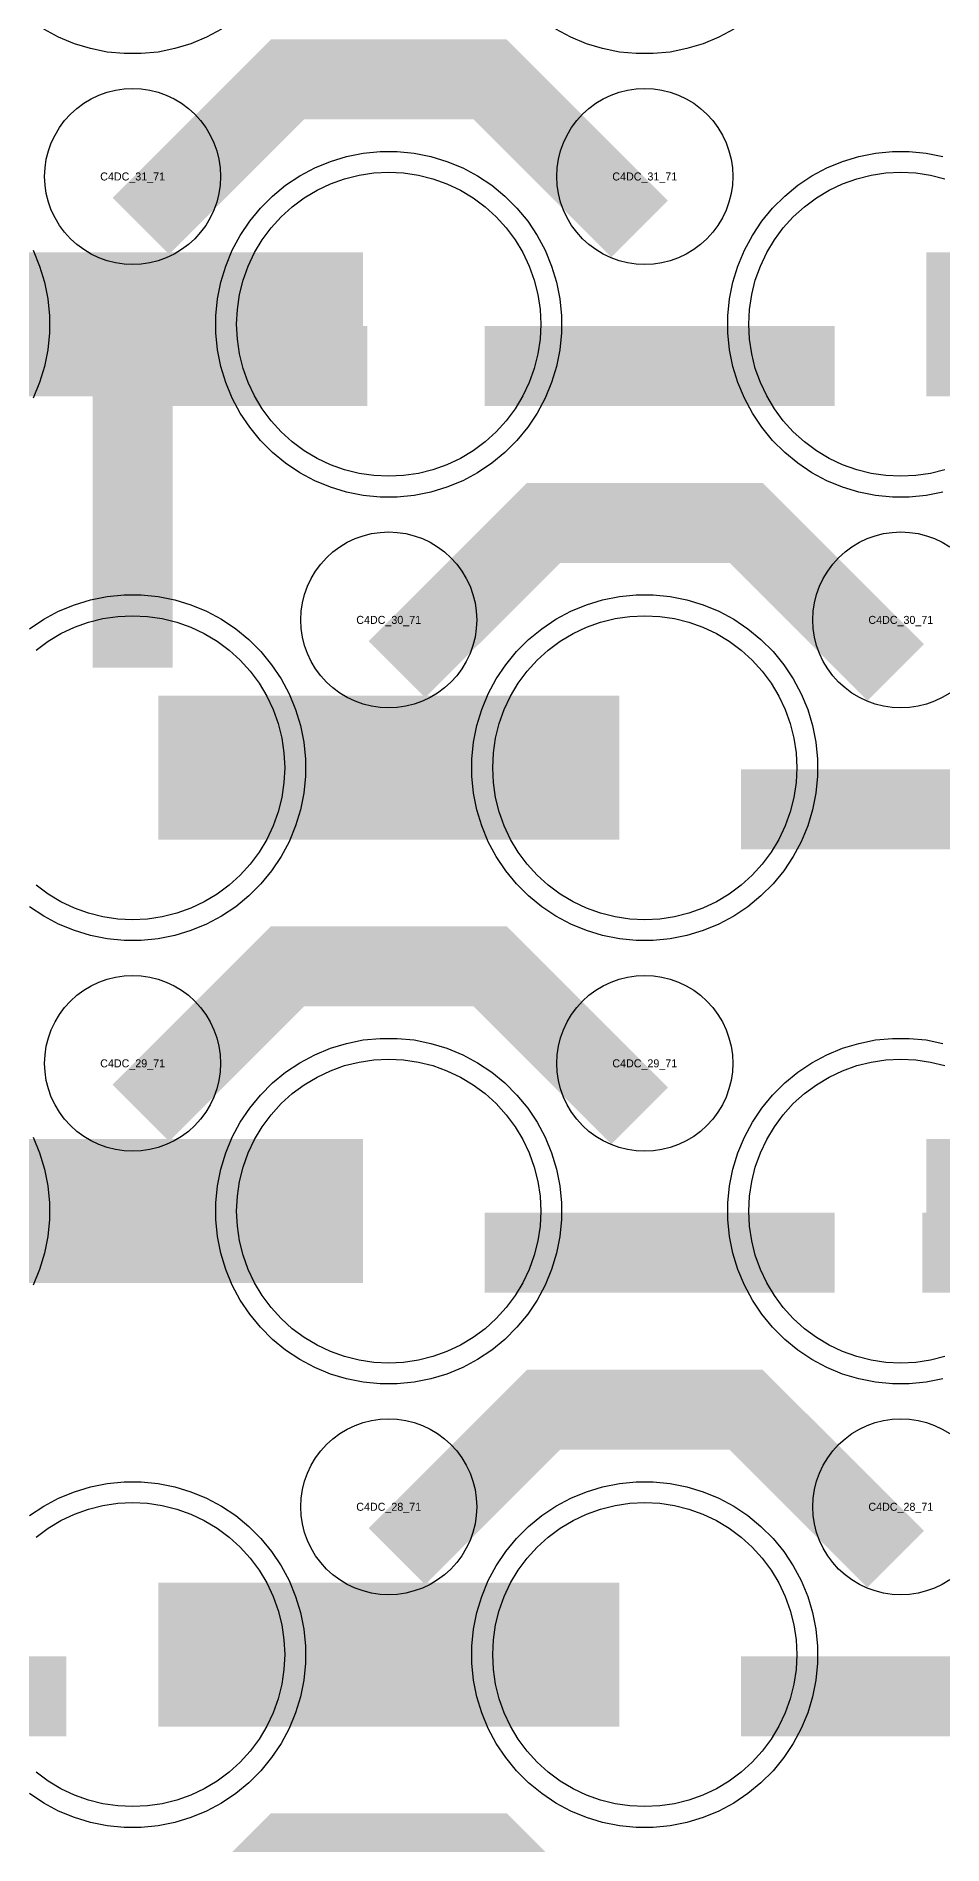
# Model space of a CAD drawing. Extents: x -11880 to 11880, y -14992 to 14992.
# Drawn here: x 10690 to 10973, y -11019 to -10454 of the extents above; entities that cross this region are included whole.
import ezdxf
from ezdxf.enums import TextEntityAlignment as Align

# ---------------------------------------------------------------- set-up
doc = ezdxf.new("R2010")
doc.units = 0
doc.header["$MEASUREMENT"] = 0
for name, color, linetype in [('GDS_775_DT_237', 138, 'CONTINUOUS'), ('RDL1_FS', 34, 'CONTINUOUS'), ('RDL_BS', 160, 'CONTINUOUS')]:
    doc.layers.add(name, color=color, linetype=linetype)

msp = doc.modelspace()

# ---------------------------------------------------------------- linework, layer by layer
at = {"layer": 'RDL1_FS', "color": 241, "true_color": 0xf7abae}
for points in [[(10800, -10591.589), (10795.343, -10591.36), (10790.732, -10590.676), (10786.209, -10589.544), (10781.819, -10587.972), (10777.605, -10585.98), (10773.605, -10583.582), (10769.86, -10580.804), (10766.406, -10577.674), (10763.276, -10574.22), (10760.498, -10570.475), (10758.1, -10566.475), (10756.108, -10562.261), (10754.536, -10557.871), (10753.404, -10553.348), (10752.72, -10548.737), (10752.491, -10544.08), (10752.72, -10539.423), (10753.404, -10534.812), (10754.536, -10530.289), (10756.108, -10525.899), (10758.1, -10521.685), (10760.498, -10517.685), (10763.276, -10513.94), (10766.406, -10510.486), (10769.86, -10507.356), (10773.605, -10504.578), (10777.605, -10502.18), (10781.819, -10500.188), (10786.209, -10498.616), (10790.732, -10497.484), (10795.343, -10496.8), (10800, -10496.571), (10804.657, -10496.8), (10809.268, -10497.484), (10813.791, -10498.616), (10818.181, -10500.188), (10822.395, -10502.18), (10826.395, -10504.578), (10830.14, -10507.356), (10833.594, -10510.486), (10836.724, -10513.94), (10839.502, -10517.685), (10841.9, -10521.685), (10843.892, -10525.899), (10845.464, -10530.289), (10846.596, -10534.812), (10847.28, -10539.423), (10847.509, -10544.08), (10847.28, -10548.737), (10846.596, -10553.348), (10845.464, -10557.871), (10843.892, -10562.261), (10841.9, -10566.475), (10839.502, -10570.475), (10836.724, -10574.22), (10833.594, -10577.674), (10830.14, -10580.804), (10826.395, -10583.582), (10822.395, -10585.98), (10818.181, -10587.972), (10813.791, -10589.544), (10809.268, -10590.676), (10804.657, -10591.36)], [(10880, -10730.149), (10875.343, -10729.92), (10870.732, -10729.236), (10866.209, -10728.104), (10861.819, -10726.532), (10857.605, -10724.54), (10853.605, -10722.142), (10849.86, -10719.364), (10846.406, -10716.234), (10843.276, -10712.78), (10840.498, -10709.035), (10838.1, -10705.035), (10836.108, -10700.821), (10834.536, -10696.431), (10833.404, -10691.908), (10832.72, -10687.297), (10832.491, -10682.64), (10832.72, -10677.983), (10833.404, -10673.372), (10834.536, -10668.849), (10836.108, -10664.459), (10838.1, -10660.245), (10840.498, -10656.245), (10843.276, -10652.5), (10846.406, -10649.046), (10849.86, -10645.916), (10853.605, -10643.138), (10857.605, -10640.74), (10861.819, -10638.748), (10866.209, -10637.176), (10870.732, -10636.044), (10875.343, -10635.36), (10880, -10635.131), (10884.657, -10635.36), (10889.268, -10636.044), (10893.791, -10637.176), (10898.181, -10638.748), (10902.395, -10640.74), (10906.395, -10643.138), (10910.14, -10645.916), (10913.594, -10649.046), (10916.724, -10652.5), (10919.502, -10656.245), (10921.9, -10660.245), (10923.892, -10664.459), (10925.464, -10668.849), (10926.596, -10673.372), (10927.28, -10677.983), (10927.509, -10682.64), (10927.28, -10687.297), (10926.596, -10691.908), (10925.464, -10696.431), (10923.892, -10700.821), (10921.9, -10705.035), (10919.502, -10709.035), (10916.724, -10712.78), (10913.594, -10716.234), (10910.14, -10719.364), (10906.395, -10722.142), (10902.395, -10724.54), (10898.181, -10726.532), (10893.791, -10728.104), (10889.268, -10729.236), (10884.657, -10729.92)]]:
    msp.add_lwpolyline(points, close=True, dxfattribs=at)
for points in [[(10973.791, -10589.544), (10969.268, -10590.676), (10964.657, -10591.36), (10960, -10591.589), (10955.343, -10591.36), (10950.732, -10590.676), (10946.209, -10589.544), (10941.819, -10587.972), (10937.605, -10585.98), (10933.605, -10583.582), (10929.86, -10580.804), (10926.406, -10577.674), (10923.276, -10574.22), (10920.498, -10570.475), (10918.1, -10566.475), (10916.108, -10562.261), (10914.536, -10557.871), (10913.404, -10553.348), (10912.72, -10548.737), (10912.491, -10544.08), (10912.72, -10539.423), (10913.404, -10534.812), (10914.536, -10530.289), (10916.108, -10525.899), (10918.1, -10521.685), (10920.498, -10517.685), (10923.276, -10513.94), (10926.406, -10510.486), (10929.86, -10507.356), (10933.605, -10504.578), (10937.605, -10502.18), (10941.819, -10500.188), (10946.209, -10498.616), (10950.732, -10497.484), (10955.343, -10496.8), (10960, -10496.571), (10964.657, -10496.8), (10969.268, -10497.484), (10973.791, -10498.616)], [(10689.86, -10645.916), (10693.605, -10643.138), (10697.605, -10640.74), (10701.819, -10638.748), (10706.209, -10637.176), (10710.732, -10636.044), (10715.343, -10635.36), (10720, -10635.131), (10724.657, -10635.36), (10729.268, -10636.044), (10733.791, -10637.176), (10738.181, -10638.748), (10742.395, -10640.74), (10746.395, -10643.138), (10750.14, -10645.916), (10753.594, -10649.046), (10756.724, -10652.5), (10759.502, -10656.245), (10761.9, -10660.245), (10763.892, -10664.459), (10765.464, -10668.849), (10766.596, -10673.372), (10767.28, -10677.983), (10767.509, -10682.64), (10767.28, -10687.297), (10766.596, -10691.908), (10765.464, -10696.431), (10763.892, -10700.821), (10761.9, -10705.035), (10759.502, -10709.035), (10756.724, -10712.78), (10753.594, -10716.234), (10750.14, -10719.364), (10746.395, -10722.142), (10742.395, -10724.54), (10738.181, -10726.532), (10733.791, -10728.104), (10729.268, -10729.236), (10724.657, -10729.92), (10720, -10730.149), (10715.343, -10729.92), (10710.732, -10729.236), (10706.209, -10728.104), (10701.819, -10726.532), (10697.605, -10724.54), (10693.605, -10722.142), (10689.86, -10719.364)]]:
    msp.add_lwpolyline(points, dxfattribs=at)
for points in [[(10648.002, -10544.08, 45, 45, 0), (10720.002, -10544.08, 45, 45, 0)], [(10720.002, -10544.08, 45, 45, 0), (10792.002, -10544.08, 45, 45, 0)], [(10968.002, -10544.08, 45, 45, 0), (11040.002, -10544.08, 45, 45, 0)], [(10728.002, -10682.64, 45, 45, 0), (10800.002, -10682.64, 45, 45, 0)], [(10800.002, -10682.64, 45, 45, 0), (10872.002, -10682.64, 45, 45, 0)]]:
    msp.add_lwpolyline(points, format="xyseb", dxfattribs=at)
at = {"layer": 'RDL1_FS'}
for points in [[(10800, -10868.714), (10795.343, -10868.485), (10790.732, -10867.801), (10786.209, -10866.669), (10781.819, -10865.097), (10777.605, -10863.105), (10773.605, -10860.707), (10769.86, -10857.929), (10766.406, -10854.799), (10763.276, -10851.345), (10760.498, -10847.6), (10758.1, -10843.6), (10756.108, -10839.386), (10754.536, -10834.996), (10753.404, -10830.473), (10752.72, -10825.862), (10752.491, -10821.205), (10752.72, -10816.548), (10753.404, -10811.937), (10754.536, -10807.414), (10756.108, -10803.024), (10758.1, -10798.81), (10760.498, -10794.81), (10763.276, -10791.065), (10766.406, -10787.611), (10769.86, -10784.481), (10773.605, -10781.703), (10777.605, -10779.305), (10781.819, -10777.313), (10786.209, -10775.741), (10790.732, -10774.609), (10795.343, -10773.925), (10800, -10773.696), (10804.657, -10773.925), (10809.268, -10774.609), (10813.791, -10775.741), (10818.181, -10777.313), (10822.395, -10779.305), (10826.395, -10781.703), (10830.14, -10784.481), (10833.594, -10787.611), (10836.724, -10791.065), (10839.502, -10794.81), (10841.9, -10798.81), (10843.892, -10803.024), (10845.464, -10807.414), (10846.596, -10811.937), (10847.28, -10816.548), (10847.509, -10821.205), (10847.28, -10825.862), (10846.596, -10830.473), (10845.464, -10834.996), (10843.892, -10839.386), (10841.9, -10843.6), (10839.502, -10847.6), (10836.724, -10851.345), (10833.594, -10854.799), (10830.14, -10857.929), (10826.395, -10860.707), (10822.395, -10863.105), (10818.181, -10865.097), (10813.791, -10866.669), (10809.268, -10867.801), (10804.657, -10868.485)], [(10880, -11007.279), (10875.343, -11007.05), (10870.732, -11006.366), (10866.209, -11005.234), (10861.819, -11003.662), (10857.605, -11001.67), (10853.605, -10999.272), (10849.86, -10996.494), (10846.406, -10993.364), (10843.276, -10989.91), (10840.498, -10986.165), (10838.1, -10982.165), (10836.108, -10977.951), (10834.536, -10973.561), (10833.404, -10969.038), (10832.72, -10964.427), (10832.491, -10959.77), (10832.72, -10955.113), (10833.404, -10950.502), (10834.536, -10945.979), (10836.108, -10941.589), (10838.1, -10937.375), (10840.498, -10933.375), (10843.276, -10929.63), (10846.406, -10926.176), (10849.86, -10923.046), (10853.605, -10920.268), (10857.605, -10917.87), (10861.819, -10915.878), (10866.209, -10914.306), (10870.732, -10913.174), (10875.343, -10912.49), (10880, -10912.261), (10884.657, -10912.49), (10889.268, -10913.174), (10893.791, -10914.306), (10898.181, -10915.878), (10902.395, -10917.87), (10906.395, -10920.268), (10910.14, -10923.046), (10913.594, -10926.176), (10916.724, -10929.63), (10919.502, -10933.375), (10921.9, -10937.375), (10923.892, -10941.589), (10925.464, -10945.979), (10926.596, -10950.502), (10927.28, -10955.113), (10927.509, -10959.77), (10927.28, -10964.427), (10926.596, -10969.038), (10925.464, -10973.561), (10923.892, -10977.951), (10921.9, -10982.165), (10919.502, -10986.165), (10916.724, -10989.91), (10913.594, -10993.364), (10910.14, -10996.494), (10906.395, -10999.272), (10902.395, -11001.67), (10898.181, -11003.662), (10893.791, -11005.234), (10889.268, -11006.366), (10884.657, -11007.05)]]:
    msp.add_lwpolyline(points, close=True, dxfattribs=at)
for points in [[(10973.791, -10866.669), (10969.268, -10867.801), (10964.657, -10868.485), (10960, -10868.714), (10955.343, -10868.485), (10950.732, -10867.801), (10946.209, -10866.669), (10941.819, -10865.097), (10937.605, -10863.105), (10933.605, -10860.707), (10929.86, -10857.929), (10926.406, -10854.799), (10923.276, -10851.345), (10920.498, -10847.6), (10918.1, -10843.6), (10916.108, -10839.386), (10914.536, -10834.996), (10913.404, -10830.473), (10912.72, -10825.862), (10912.491, -10821.205), (10912.72, -10816.548), (10913.404, -10811.937), (10914.536, -10807.414), (10916.108, -10803.024), (10918.1, -10798.81), (10920.498, -10794.81), (10923.276, -10791.065), (10926.406, -10787.611), (10929.86, -10784.481), (10933.605, -10781.703), (10937.605, -10779.305), (10941.819, -10777.313), (10946.209, -10775.741), (10950.732, -10774.609), (10955.343, -10773.925), (10960, -10773.696), (10964.657, -10773.925), (10969.268, -10774.609), (10973.791, -10775.741)], [(10689.86, -10923.046), (10693.605, -10920.268), (10697.605, -10917.87), (10701.819, -10915.878), (10706.209, -10914.306), (10710.732, -10913.174), (10715.343, -10912.49), (10720, -10912.261), (10724.657, -10912.49), (10729.268, -10913.174), (10733.791, -10914.306), (10738.181, -10915.878), (10742.395, -10917.87), (10746.395, -10920.268), (10750.14, -10923.046), (10753.594, -10926.176), (10756.724, -10929.63), (10759.502, -10933.375), (10761.9, -10937.375), (10763.892, -10941.589), (10765.464, -10945.979), (10766.596, -10950.502), (10767.28, -10955.113), (10767.509, -10959.77), (10767.28, -10964.427), (10766.596, -10969.038), (10765.464, -10973.561), (10763.892, -10977.951), (10761.9, -10982.165), (10759.502, -10986.165), (10756.724, -10989.91), (10753.594, -10993.364), (10750.14, -10996.494), (10746.395, -10999.272), (10742.395, -11001.67), (10738.181, -11003.662), (10733.791, -11005.234), (10729.268, -11006.366), (10724.657, -11007.05), (10720, -11007.279), (10715.343, -11007.05), (10710.732, -11006.366), (10706.209, -11005.234), (10701.819, -11003.662), (10697.605, -11001.67), (10693.605, -10999.272), (10689.86, -10996.494)]]:
    msp.add_lwpolyline(points, dxfattribs=at)
for points in [[(10648.002, -10821.205, 45, 45, 0), (10720.002, -10821.205, 45, 45, 0)], [(10720.002, -10821.205, 45, 45, 0), (10792.002, -10821.205, 45, 45, 0)], [(10968.002, -10821.205, 45, 45, 0), (11040.002, -10821.205, 45, 45, 0)], [(10728.002, -10959.77, 45, 45, 0), (10800.002, -10959.77, 45, 45, 0)], [(10800.002, -10959.77, 45, 45, 0), (10872.002, -10959.77, 45, 45, 0)]]:
    msp.add_lwpolyline(points, format="xyseb", dxfattribs=at)
at = {"layer": 'RDL_BS'}
for points in [[(10747.777, -10451.898), (10743.115, -10454.39), (10738.205, -10456.421), (10733.165, -10457.952), (10727.938, -10458.998), (10722.644, -10459.515), (10717.356, -10459.515), (10712.062, -10458.998), (10706.835, -10457.952), (10701.795, -10456.421), (10696.885, -10454.39), (10692.223, -10451.898)], [(10907.777, -10451.898), (10903.115, -10454.39), (10898.205, -10456.421), (10893.165, -10457.952), (10887.938, -10458.998), (10882.644, -10459.515), (10877.356, -10459.515), (10872.062, -10458.998), (10866.835, -10457.952), (10861.795, -10456.421), (10856.885, -10454.39), (10852.223, -10451.898)], [(10975.28, -10659.309), (10972.956, -10660.702), (10970.519, -10661.854), (10967.984, -10662.761), (10965.365, -10663.418), (10962.693, -10663.814), (10960, -10663.946), (10957.307, -10663.814), (10954.635, -10663.418), (10952.016, -10662.761), (10949.481, -10661.854), (10947.044, -10660.702), (10944.72, -10659.309), (10942.557, -10657.706), (10940.558, -10655.894), (10938.746, -10653.895), (10937.143, -10651.732), (10935.75, -10649.408), (10934.598, -10646.971), (10933.691, -10644.436), (10933.034, -10641.817), (10932.638, -10639.145), (10932.506, -10636.452), (10932.638, -10633.759), (10933.034, -10631.087), (10933.691, -10628.468), (10934.598, -10625.933), (10935.75, -10623.496), (10937.143, -10621.172), (10938.746, -10619.009), (10940.558, -10617.01), (10942.557, -10615.198), (10944.72, -10613.595), (10947.044, -10612.202), (10949.481, -10611.05), (10952.016, -10610.143), (10954.635, -10609.486), (10957.307, -10609.09), (10960, -10608.958), (10962.693, -10609.09), (10965.365, -10609.486), (10967.984, -10610.143), (10970.519, -10611.05), (10972.956, -10612.202), (10975.28, -10613.595)], [(10973.165, -10873.642), (10967.938, -10874.688), (10962.644, -10875.205), (10957.356, -10875.205), (10952.062, -10874.688), (10946.835, -10873.642), (10941.795, -10872.111), (10936.885, -10870.08), (10932.223, -10867.588), (10927.809, -10864.641), (10923.708, -10861.279), (10919.926, -10857.497), (10916.564, -10853.396), (10913.617, -10848.982), (10911.125, -10844.32), (10909.094, -10839.41), (10907.563, -10834.37), (10906.517, -10829.143), (10906, -10823.849), (10906, -10818.561), (10906.517, -10813.267), (10907.563, -10808.04), (10909.094, -10803), (10911.125, -10798.09), (10913.617, -10793.428), (10916.564, -10789.014), (10919.926, -10784.913), (10923.708, -10781.131), (10927.809, -10777.769), (10932.223, -10774.822), (10936.885, -10772.33), (10941.795, -10770.299), (10946.835, -10768.768), (10952.062, -10767.722), (10957.356, -10767.205), (10962.644, -10767.205), (10967.938, -10767.722), (10973.165, -10768.768)], [(10688.875, -10798.09), (10690.906, -10803), (10692.437, -10808.04), (10693.483, -10813.267), (10694, -10818.561), (10694, -10823.849), (10693.483, -10829.143), (10692.437, -10834.37), (10690.906, -10839.41), (10688.875, -10844.32)], [(10975.28, -10936.439), (10972.956, -10937.832), (10970.519, -10938.984), (10967.984, -10939.891), (10965.365, -10940.548), (10962.693, -10940.944), (10960, -10941.076), (10957.307, -10940.944), (10954.635, -10940.548), (10952.016, -10939.891), (10949.481, -10938.984), (10947.044, -10937.832), (10944.72, -10936.439), (10942.557, -10934.836), (10940.558, -10933.024), (10938.746, -10931.025), (10937.143, -10928.862), (10935.75, -10926.538), (10934.598, -10924.101), (10933.691, -10921.566), (10933.034, -10918.947), (10932.638, -10916.275), (10932.506, -10913.582), (10932.638, -10910.889), (10933.034, -10908.217), (10933.691, -10905.598), (10934.598, -10903.063), (10935.75, -10900.626), (10937.143, -10898.302), (10938.746, -10896.139), (10940.558, -10894.14), (10942.557, -10892.328), (10944.72, -10890.725), (10947.044, -10889.332), (10949.481, -10888.18), (10952.016, -10887.273), (10954.635, -10886.616), (10957.307, -10886.22), (10960, -10886.088), (10962.693, -10886.22), (10965.365, -10886.616), (10967.984, -10887.273), (10970.519, -10888.18), (10972.956, -10889.332), (10975.28, -10890.725)], [(10687.809, -10916.334), (10692.223, -10913.387), (10696.885, -10910.895), (10701.795, -10908.864), (10706.835, -10907.333), (10712.062, -10906.287), (10717.356, -10905.77), (10722.644, -10905.77), (10727.938, -10906.287), (10733.165, -10907.333), (10738.205, -10908.864), (10743.115, -10910.895), (10747.777, -10913.387), (10752.191, -10916.334), (10756.292, -10919.696), (10760.074, -10923.478), (10763.436, -10927.579), (10766.383, -10931.993), (10768.875, -10936.655), (10770.906, -10941.565), (10772.437, -10946.605), (10773.483, -10951.832), (10774, -10957.126), (10774, -10962.414), (10773.483, -10967.708), (10772.437, -10972.935), (10770.906, -10977.975), (10768.875, -10982.885), (10766.383, -10987.547), (10763.436, -10991.961), (10760.074, -10996.062), (10756.292, -10999.844), (10752.191, -11003.206), (10747.777, -11006.153), (10743.115, -11008.645), (10738.205, -11010.676), (10733.165, -11012.207), (10727.938, -11013.253), (10722.644, -11013.77), (10717.356, -11013.77), (10712.062, -11013.253), (10706.835, -11012.207), (10701.795, -11010.676), (10696.885, -11008.645), (10692.223, -11006.153), (10687.809, -11003.206)]]:
    msp.add_lwpolyline(points, dxfattribs=at)
for points in [[(10722.562, -10513.394, 25, 25, 0), (10768.377, -10467.579, 25, 25, 0), (10801.93, -10467.579, 25, 25, 0)], [(10878.401, -10514.293, 25, 25, 0), (10831.687, -10467.579, 25, 25, 0), (10801.929, -10467.579, 25, 25, 0)], [(10802.562, -10651.954, 25, 25, 0), (10848.377, -10606.139, 25, 25, 0), (10881.93, -10606.139, 25, 25, 0)], [(10958.401, -10652.853, 25, 25, 0), (10911.687, -10606.139, 25, 25, 0), (10881.929, -10606.139, 25, 25, 0)], [(10722.562, -10790.519, 25, 25, 0), (10768.377, -10744.704, 25, 25, 0), (10801.93, -10744.704, 25, 25, 0)], [(10878.401, -10791.418, 25, 25, 0), (10831.687, -10744.704, 25, 25, 0), (10801.929, -10744.704, 25, 25, 0)], [(10830.016, -10834.218, 25, 25, 0), (10939.281, -10834.218, 25, 25, 0)], [(11052.5, -10834.223, 25, 25, 0), (10966.667, -10834.223, 25, 25, 0)], [(10802.562, -10929.084, 25, 25, 0), (10848.377, -10883.269, 25, 25, 0), (10881.93, -10883.269, 25, 25, 0)], [(10958.401, -10929.983, 25, 25, 0), (10911.687, -10883.269, 25, 25, 0), (10881.929, -10883.269, 25, 25, 0)], [(10590.016, -10972.783, 25, 25, 0), (10699.281, -10972.783, 25, 25, 0)], [(10910.016, -10972.783, 25, 25, 0), (11019.281, -10972.783, 25, 25, 0)], [(10722.562, -11067.649, 25, 25, 0), (10768.377, -11021.834, 25, 25, 0), (10801.93, -11021.834, 25, 25, 0)], [(10878.401, -11068.548, 25, 25, 0), (10831.687, -11021.834, 25, 25, 0), (10801.929, -11021.834, 25, 25, 0)]]:
    msp.add_lwpolyline(points, format="xyseb", dxfattribs=at)
for points in [[(10720, -10525.386), (10717.307, -10525.254), (10714.635, -10524.858), (10712.016, -10524.201), (10709.481, -10523.294), (10707.044, -10522.142), (10704.72, -10520.749), (10702.557, -10519.146), (10700.558, -10517.334), (10698.746, -10515.335), (10697.143, -10513.172), (10695.75, -10510.848), (10694.598, -10508.411), (10693.691, -10505.876), (10693.034, -10503.257), (10692.638, -10500.585), (10692.506, -10497.892), (10692.638, -10495.199), (10693.034, -10492.527), (10693.691, -10489.908), (10694.598, -10487.373), (10695.75, -10484.936), (10697.143, -10482.612), (10698.746, -10480.449), (10700.558, -10478.45), (10702.557, -10476.638), (10704.72, -10475.035), (10707.044, -10473.642), (10709.481, -10472.49), (10712.016, -10471.583), (10714.635, -10470.926), (10717.307, -10470.53), (10720, -10470.398), (10722.693, -10470.53), (10725.365, -10470.926), (10727.984, -10471.583), (10730.519, -10472.49), (10732.956, -10473.642), (10735.28, -10475.035), (10737.443, -10476.638), (10739.442, -10478.45), (10741.254, -10480.449), (10742.857, -10482.612), (10744.25, -10484.936), (10745.402, -10487.373), (10746.309, -10489.908), (10746.966, -10492.527), (10747.362, -10495.199), (10747.494, -10497.892), (10747.362, -10500.585), (10746.966, -10503.257), (10746.309, -10505.876), (10745.402, -10508.411), (10744.25, -10510.848), (10742.857, -10513.172), (10741.254, -10515.335), (10739.442, -10517.334), (10737.443, -10519.146), (10735.28, -10520.749), (10732.956, -10522.142), (10730.519, -10523.294), (10727.984, -10524.201), (10725.365, -10524.858), (10722.693, -10525.254)], [(10880, -10525.386), (10877.307, -10525.254), (10874.635, -10524.858), (10872.016, -10524.201), (10869.481, -10523.294), (10867.044, -10522.142), (10864.72, -10520.749), (10862.557, -10519.146), (10860.558, -10517.334), (10858.746, -10515.335), (10857.143, -10513.172), (10855.75, -10510.848), (10854.598, -10508.411), (10853.691, -10505.876), (10853.034, -10503.257), (10852.638, -10500.585), (10852.506, -10497.892), (10852.638, -10495.199), (10853.034, -10492.527), (10853.691, -10489.908), (10854.598, -10487.373), (10855.75, -10484.936), (10857.143, -10482.612), (10858.746, -10480.449), (10860.558, -10478.45), (10862.557, -10476.638), (10864.72, -10475.035), (10867.044, -10473.642), (10869.481, -10472.49), (10872.016, -10471.583), (10874.635, -10470.926), (10877.307, -10470.53), (10880, -10470.398), (10882.693, -10470.53), (10885.365, -10470.926), (10887.984, -10471.583), (10890.519, -10472.49), (10892.956, -10473.642), (10895.28, -10475.035), (10897.443, -10476.638), (10899.442, -10478.45), (10901.254, -10480.449), (10902.857, -10482.612), (10904.25, -10484.936), (10905.402, -10487.373), (10906.309, -10489.908), (10906.966, -10492.527), (10907.362, -10495.199), (10907.494, -10497.892), (10907.362, -10500.585), (10906.966, -10503.257), (10906.309, -10505.876), (10905.402, -10508.411), (10904.25, -10510.848), (10902.857, -10513.172), (10901.254, -10515.335), (10899.442, -10517.334), (10897.443, -10519.146), (10895.28, -10520.749), (10892.956, -10522.142), (10890.519, -10523.294), (10887.984, -10524.201), (10885.365, -10524.858), (10882.693, -10525.254)], [(10800, -10663.946), (10797.307, -10663.814), (10794.635, -10663.418), (10792.016, -10662.761), (10789.481, -10661.854), (10787.044, -10660.702), (10784.72, -10659.309), (10782.557, -10657.706), (10780.558, -10655.894), (10778.746, -10653.895), (10777.143, -10651.732), (10775.75, -10649.408), (10774.598, -10646.971), (10773.691, -10644.436), (10773.034, -10641.817), (10772.638, -10639.145), (10772.506, -10636.452), (10772.638, -10633.759), (10773.034, -10631.087), (10773.691, -10628.468), (10774.598, -10625.933), (10775.75, -10623.496), (10777.143, -10621.172), (10778.746, -10619.009), (10780.558, -10617.01), (10782.557, -10615.198), (10784.72, -10613.595), (10787.044, -10612.202), (10789.481, -10611.05), (10792.016, -10610.143), (10794.635, -10609.486), (10797.307, -10609.09), (10800, -10608.958), (10802.693, -10609.09), (10805.365, -10609.486), (10807.984, -10610.143), (10810.519, -10611.05), (10812.956, -10612.202), (10815.28, -10613.595), (10817.443, -10615.198), (10819.442, -10617.01), (10821.254, -10619.009), (10822.857, -10621.172), (10824.25, -10623.496), (10825.402, -10625.933), (10826.309, -10628.468), (10826.966, -10631.087), (10827.362, -10633.759), (10827.494, -10636.452), (10827.362, -10639.145), (10826.966, -10641.817), (10826.309, -10644.436), (10825.402, -10646.971), (10824.25, -10649.408), (10822.857, -10651.732), (10821.254, -10653.895), (10819.442, -10655.894), (10817.443, -10657.706), (10815.28, -10659.309), (10812.956, -10660.702), (10810.519, -10661.854), (10807.984, -10662.761), (10805.365, -10663.418), (10802.693, -10663.814)], [(10720, -10802.511), (10717.307, -10802.379), (10714.635, -10801.983), (10712.016, -10801.326), (10709.481, -10800.419), (10707.044, -10799.267), (10704.72, -10797.874), (10702.557, -10796.271), (10700.558, -10794.459), (10698.746, -10792.46), (10697.143, -10790.297), (10695.75, -10787.973), (10694.598, -10785.536), (10693.691, -10783.001), (10693.034, -10780.382), (10692.638, -10777.71), (10692.506, -10775.017), (10692.638, -10772.324), (10693.034, -10769.652), (10693.691, -10767.033), (10694.598, -10764.498), (10695.75, -10762.061), (10697.143, -10759.737), (10698.746, -10757.574), (10700.558, -10755.575), (10702.557, -10753.763), (10704.72, -10752.16), (10707.044, -10750.767), (10709.481, -10749.615), (10712.016, -10748.708), (10714.635, -10748.051), (10717.307, -10747.655), (10720, -10747.523), (10722.693, -10747.655), (10725.365, -10748.051), (10727.984, -10748.708), (10730.519, -10749.615), (10732.956, -10750.767), (10735.28, -10752.16), (10737.443, -10753.763), (10739.442, -10755.575), (10741.254, -10757.574), (10742.857, -10759.737), (10744.25, -10762.061), (10745.402, -10764.498), (10746.309, -10767.033), (10746.966, -10769.652), (10747.362, -10772.324), (10747.494, -10775.017), (10747.362, -10777.71), (10746.966, -10780.382), (10746.309, -10783.001), (10745.402, -10785.536), (10744.25, -10787.973), (10742.857, -10790.297), (10741.254, -10792.46), (10739.442, -10794.459), (10737.443, -10796.271), (10735.28, -10797.874), (10732.956, -10799.267), (10730.519, -10800.419), (10727.984, -10801.326), (10725.365, -10801.983), (10722.693, -10802.379)], [(10880, -10802.511), (10877.307, -10802.379), (10874.635, -10801.983), (10872.016, -10801.326), (10869.481, -10800.419), (10867.044, -10799.267), (10864.72, -10797.874), (10862.557, -10796.271), (10860.558, -10794.459), (10858.746, -10792.46), (10857.143, -10790.297), (10855.75, -10787.973), (10854.598, -10785.536), (10853.691, -10783.001), (10853.034, -10780.382), (10852.638, -10777.71), (10852.506, -10775.017), (10852.638, -10772.324), (10853.034, -10769.652), (10853.691, -10767.033), (10854.598, -10764.498), (10855.75, -10762.061), (10857.143, -10759.737), (10858.746, -10757.574), (10860.558, -10755.575), (10862.557, -10753.763), (10864.72, -10752.16), (10867.044, -10750.767), (10869.481, -10749.615), (10872.016, -10748.708), (10874.635, -10748.051), (10877.307, -10747.655), (10880, -10747.523), (10882.693, -10747.655), (10885.365, -10748.051), (10887.984, -10748.708), (10890.519, -10749.615), (10892.956, -10750.767), (10895.28, -10752.16), (10897.443, -10753.763), (10899.442, -10755.575), (10901.254, -10757.574), (10902.857, -10759.737), (10904.25, -10762.061), (10905.402, -10764.498), (10906.309, -10767.033), (10906.966, -10769.652), (10907.362, -10772.324), (10907.494, -10775.017), (10907.362, -10777.71), (10906.966, -10780.382), (10906.309, -10783.001), (10905.402, -10785.536), (10904.25, -10787.973), (10902.857, -10790.297), (10901.254, -10792.46), (10899.442, -10794.459), (10897.443, -10796.271), (10895.28, -10797.874), (10892.956, -10799.267), (10890.519, -10800.419), (10887.984, -10801.326), (10885.365, -10801.983), (10882.693, -10802.379)], [(10797.356, -10875.205), (10792.062, -10874.688), (10786.835, -10873.642), (10781.795, -10872.111), (10776.885, -10870.08), (10772.223, -10867.588), (10767.809, -10864.641), (10763.708, -10861.279), (10759.926, -10857.497), (10756.564, -10853.396), (10753.617, -10848.982), (10751.125, -10844.32), (10749.094, -10839.41), (10747.563, -10834.37), (10746.517, -10829.143), (10746, -10823.849), (10746, -10818.561), (10746.517, -10813.267), (10747.563, -10808.04), (10749.094, -10803), (10751.125, -10798.09), (10753.617, -10793.428), (10756.564, -10789.014), (10759.926, -10784.913), (10763.708, -10781.131), (10767.809, -10777.769), (10772.223, -10774.822), (10776.885, -10772.33), (10781.795, -10770.299), (10786.835, -10768.768), (10792.062, -10767.722), (10797.356, -10767.205), (10802.644, -10767.205), (10807.938, -10767.722), (10813.165, -10768.768), (10818.205, -10770.299), (10823.115, -10772.33), (10827.777, -10774.822), (10832.191, -10777.769), (10836.292, -10781.131), (10840.074, -10784.913), (10843.436, -10789.014), (10846.383, -10793.428), (10848.875, -10798.09), (10850.906, -10803), (10852.437, -10808.04), (10853.483, -10813.267), (10854, -10818.561), (10854, -10823.849), (10853.483, -10829.143), (10852.437, -10834.37), (10850.906, -10839.41), (10848.875, -10844.32), (10846.383, -10848.982), (10843.436, -10853.396), (10840.074, -10857.497), (10836.292, -10861.279), (10832.191, -10864.641), (10827.777, -10867.588), (10823.115, -10870.08), (10818.205, -10872.111), (10813.165, -10873.642), (10807.938, -10874.688), (10802.644, -10875.205)], [(10800, -10941.076), (10797.307, -10940.944), (10794.635, -10940.548), (10792.016, -10939.891), (10789.481, -10938.984), (10787.044, -10937.832), (10784.72, -10936.439), (10782.557, -10934.836), (10780.558, -10933.024), (10778.746, -10931.025), (10777.143, -10928.862), (10775.75, -10926.538), (10774.598, -10924.101), (10773.691, -10921.566), (10773.034, -10918.947), (10772.638, -10916.275), (10772.506, -10913.582), (10772.638, -10910.889), (10773.034, -10908.217), (10773.691, -10905.598), (10774.598, -10903.063), (10775.75, -10900.626), (10777.143, -10898.302), (10778.746, -10896.139), (10780.558, -10894.14), (10782.557, -10892.328), (10784.72, -10890.725), (10787.044, -10889.332), (10789.481, -10888.18), (10792.016, -10887.273), (10794.635, -10886.616), (10797.307, -10886.22), (10800, -10886.088), (10802.693, -10886.22), (10805.365, -10886.616), (10807.984, -10887.273), (10810.519, -10888.18), (10812.956, -10889.332), (10815.28, -10890.725), (10817.443, -10892.328), (10819.442, -10894.14), (10821.254, -10896.139), (10822.857, -10898.302), (10824.25, -10900.626), (10825.402, -10903.063), (10826.309, -10905.598), (10826.966, -10908.217), (10827.362, -10910.889), (10827.494, -10913.582), (10827.362, -10916.275), (10826.966, -10918.947), (10826.309, -10921.566), (10825.402, -10924.101), (10824.25, -10926.538), (10822.857, -10928.862), (10821.254, -10931.025), (10819.442, -10933.024), (10817.443, -10934.836), (10815.28, -10936.439), (10812.956, -10937.832), (10810.519, -10938.984), (10807.984, -10939.891), (10805.365, -10940.548), (10802.693, -10940.944)], [(10877.356, -11013.77), (10872.062, -11013.253), (10866.835, -11012.207), (10861.795, -11010.676), (10856.885, -11008.645), (10852.223, -11006.153), (10847.809, -11003.206), (10843.708, -10999.844), (10839.926, -10996.062), (10836.564, -10991.961), (10833.617, -10987.547), (10831.125, -10982.885), (10829.094, -10977.975), (10827.563, -10972.935), (10826.517, -10967.708), (10826, -10962.414), (10826, -10957.126), (10826.517, -10951.832), (10827.563, -10946.605), (10829.094, -10941.565), (10831.125, -10936.655), (10833.617, -10931.993), (10836.564, -10927.579), (10839.926, -10923.478), (10843.708, -10919.696), (10847.809, -10916.334), (10852.223, -10913.387), (10856.885, -10910.895), (10861.795, -10908.864), (10866.835, -10907.333), (10872.062, -10906.287), (10877.356, -10905.77), (10882.644, -10905.77), (10887.938, -10906.287), (10893.165, -10907.333), (10898.205, -10908.864), (10903.115, -10910.895), (10907.777, -10913.387), (10912.191, -10916.334), (10916.292, -10919.696), (10920.074, -10923.478), (10923.436, -10927.579), (10926.383, -10931.993), (10928.875, -10936.655), (10930.906, -10941.565), (10932.437, -10946.605), (10933.483, -10951.832), (10934, -10957.126), (10934, -10962.414), (10933.483, -10967.708), (10932.437, -10972.935), (10930.906, -10977.975), (10928.875, -10982.885), (10926.383, -10987.547), (10923.436, -10991.961), (10920.074, -10996.062), (10916.292, -10999.844), (10912.191, -11003.206), (10907.777, -11006.153), (10903.115, -11008.645), (10898.205, -11010.676), (10893.165, -11012.207), (10887.938, -11013.253), (10882.644, -11013.77)]]:
    msp.add_lwpolyline(points, close=True, dxfattribs=at)
at = {"layer": 'RDL_BS', "color": 241, "true_color": 0xf7abae}
for points in [[(10797.356, -10598.08), (10792.062, -10597.563), (10786.835, -10596.517), (10781.795, -10594.986), (10776.885, -10592.955), (10772.223, -10590.463), (10767.809, -10587.516), (10763.708, -10584.154), (10759.926, -10580.372), (10756.564, -10576.271), (10753.617, -10571.857), (10751.125, -10567.195), (10749.094, -10562.285), (10747.563, -10557.245), (10746.517, -10552.018), (10746, -10546.724), (10746, -10541.436), (10746.517, -10536.142), (10747.563, -10530.915), (10749.094, -10525.875), (10751.125, -10520.965), (10753.617, -10516.303), (10756.564, -10511.889), (10759.926, -10507.788), (10763.708, -10504.006), (10767.809, -10500.644), (10772.223, -10497.697), (10776.885, -10495.205), (10781.795, -10493.174), (10786.835, -10491.643), (10792.062, -10490.597), (10797.356, -10490.08), (10802.644, -10490.08), (10807.938, -10490.597), (10813.165, -10491.643), (10818.205, -10493.174), (10823.115, -10495.205), (10827.777, -10497.697), (10832.191, -10500.644), (10836.292, -10504.006), (10840.074, -10507.788), (10843.436, -10511.889), (10846.383, -10516.303), (10848.875, -10520.965), (10850.906, -10525.875), (10852.437, -10530.915), (10853.483, -10536.142), (10854, -10541.436), (10854, -10546.724), (10853.483, -10552.018), (10852.437, -10557.245), (10850.906, -10562.285), (10848.875, -10567.195), (10846.383, -10571.857), (10843.436, -10576.271), (10840.074, -10580.372), (10836.292, -10584.154), (10832.191, -10587.516), (10827.777, -10590.463), (10823.115, -10592.955), (10818.205, -10594.986), (10813.165, -10596.517), (10807.938, -10597.563), (10802.644, -10598.08)], [(10877.356, -10736.64), (10872.062, -10736.123), (10866.835, -10735.077), (10861.795, -10733.546), (10856.885, -10731.515), (10852.223, -10729.023), (10847.809, -10726.076), (10843.708, -10722.714), (10839.926, -10718.932), (10836.564, -10714.831), (10833.617, -10710.417), (10831.125, -10705.755), (10829.094, -10700.845), (10827.563, -10695.805), (10826.517, -10690.578), (10826, -10685.284), (10826, -10679.996), (10826.517, -10674.702), (10827.563, -10669.475), (10829.094, -10664.435), (10831.125, -10659.525), (10833.617, -10654.863), (10836.564, -10650.449), (10839.926, -10646.348), (10843.708, -10642.566), (10847.809, -10639.204), (10852.223, -10636.257), (10856.885, -10633.765), (10861.795, -10631.734), (10866.835, -10630.203), (10872.062, -10629.157), (10877.356, -10628.64), (10882.644, -10628.64), (10887.938, -10629.157), (10893.165, -10630.203), (10898.205, -10631.734), (10903.115, -10633.765), (10907.777, -10636.257), (10912.191, -10639.204), (10916.292, -10642.566), (10920.074, -10646.348), (10923.436, -10650.449), (10926.383, -10654.863), (10928.875, -10659.525), (10930.906, -10664.435), (10932.437, -10669.475), (10933.483, -10674.702), (10934, -10679.996), (10934, -10685.284), (10933.483, -10690.578), (10932.437, -10695.805), (10930.906, -10700.845), (10928.875, -10705.755), (10926.383, -10710.417), (10923.436, -10714.831), (10920.074, -10718.932), (10916.292, -10722.714), (10912.191, -10726.076), (10907.777, -10729.023), (10903.115, -10731.515), (10898.205, -10733.546), (10893.165, -10735.077), (10887.938, -10736.123), (10882.644, -10736.64)]]:
    msp.add_lwpolyline(points, close=True, dxfattribs=at)
for points in [[(10973.165, -10596.517), (10967.938, -10597.563), (10962.644, -10598.08), (10957.356, -10598.08), (10952.062, -10597.563), (10946.835, -10596.517), (10941.795, -10594.986), (10936.885, -10592.955), (10932.223, -10590.463), (10927.809, -10587.516), (10923.708, -10584.154), (10919.926, -10580.372), (10916.564, -10576.271), (10913.617, -10571.857), (10911.125, -10567.195), (10909.094, -10562.285), (10907.563, -10557.245), (10906.517, -10552.018), (10906, -10546.724), (10906, -10541.436), (10906.517, -10536.142), (10907.563, -10530.915), (10909.094, -10525.875), (10911.125, -10520.965), (10913.617, -10516.303), (10916.564, -10511.889), (10919.926, -10507.788), (10923.708, -10504.006), (10927.809, -10500.644), (10932.223, -10497.697), (10936.885, -10495.205), (10941.795, -10493.174), (10946.835, -10491.643), (10952.062, -10490.597), (10957.356, -10490.08), (10962.644, -10490.08), (10967.938, -10490.597), (10973.165, -10491.643)], [(10688.875, -10520.965), (10690.906, -10525.875), (10692.437, -10530.915), (10693.483, -10536.142), (10694, -10541.436), (10694, -10546.724), (10693.483, -10552.018), (10692.437, -10557.245), (10690.906, -10562.285), (10688.875, -10567.195)], [(10687.809, -10639.204), (10692.223, -10636.257), (10696.885, -10633.765), (10701.795, -10631.734), (10706.835, -10630.203), (10712.062, -10629.157), (10717.356, -10628.64), (10722.644, -10628.64), (10727.938, -10629.157), (10733.165, -10630.203), (10738.205, -10631.734), (10743.115, -10633.765), (10747.777, -10636.257), (10752.191, -10639.204), (10756.292, -10642.566), (10760.074, -10646.348), (10763.436, -10650.449), (10766.383, -10654.863), (10768.875, -10659.525), (10770.906, -10664.435), (10772.437, -10669.475), (10773.483, -10674.702), (10774, -10679.996), (10774, -10685.284), (10773.483, -10690.578), (10772.437, -10695.805), (10770.906, -10700.845), (10768.875, -10705.755), (10766.383, -10710.417), (10763.436, -10714.831), (10760.074, -10718.932), (10756.292, -10722.714), (10752.191, -10726.076), (10747.777, -10729.023), (10743.115, -10731.515), (10738.205, -10733.546), (10733.165, -10735.077), (10727.938, -10736.123), (10722.644, -10736.64), (10717.356, -10736.64), (10712.062, -10736.123), (10706.835, -10735.077), (10701.795, -10733.546), (10696.885, -10731.515), (10692.223, -10729.023), (10687.809, -10726.076)]]:
    msp.add_lwpolyline(points, dxfattribs=at)
for points in [[(10720, -10651.375, 25, 25, 0), (10720, -10544.598, 25, 25, 0)], [(10720, -10651.375, 25, 25, 0), (10720, -10544.598, 25, 25, 0)], [(10707.5, -10557.098, 25, 25, 0), (10772.167, -10557.098, 25, 25, 0)], [(10707.5, -10557.098, 25, 25, 0), (10793.333, -10557.098, 25, 25, 0)], [(10830.016, -10557.093, 25, 25, 0), (10939.281, -10557.093, 25, 25, 0)], [(10910.016, -10695.653, 25, 25, 0), (11019.281, -10695.653, 25, 25, 0)]]:
    msp.add_lwpolyline(points, format="xyseb", dxfattribs=at)

# ---------------------------------------------------------------- texts
at = {"layer": 'GDS_775_DT_237'}
for s, p in [('C4DC_31_71', (10720, -10497.892)), ('C4DC_31_71', (10720, -10497.892)), ('C4DC_31_71', (10880, -10497.892)), ('C4DC_31_71', (10880, -10497.892)), ('C4DC_30_71', (10800, -10636.452)), ('C4DC_30_71', (10800, -10636.452)), ('C4DC_30_71', (10960, -10636.452)), ('C4DC_30_71', (10960, -10636.452)), ('C4DC_29_71', (10720, -10775.017)), ('C4DC_29_71', (10720, -10775.017)), ('C4DC_29_71', (10880, -10775.017)), ('C4DC_29_71', (10880, -10775.017)), ('C4DC_28_71', (10800, -10913.582)), ('C4DC_28_71', (10800, -10913.582)), ('C4DC_28_71', (10960, -10913.582)), ('C4DC_28_71', (10960, -10913.582))]:
    msp.add_text(s, height=2.5, dxfattribs=at).set_placement(p, align=Align.MIDDLE_CENTER)

doc.saveas('drawing.dxf')
